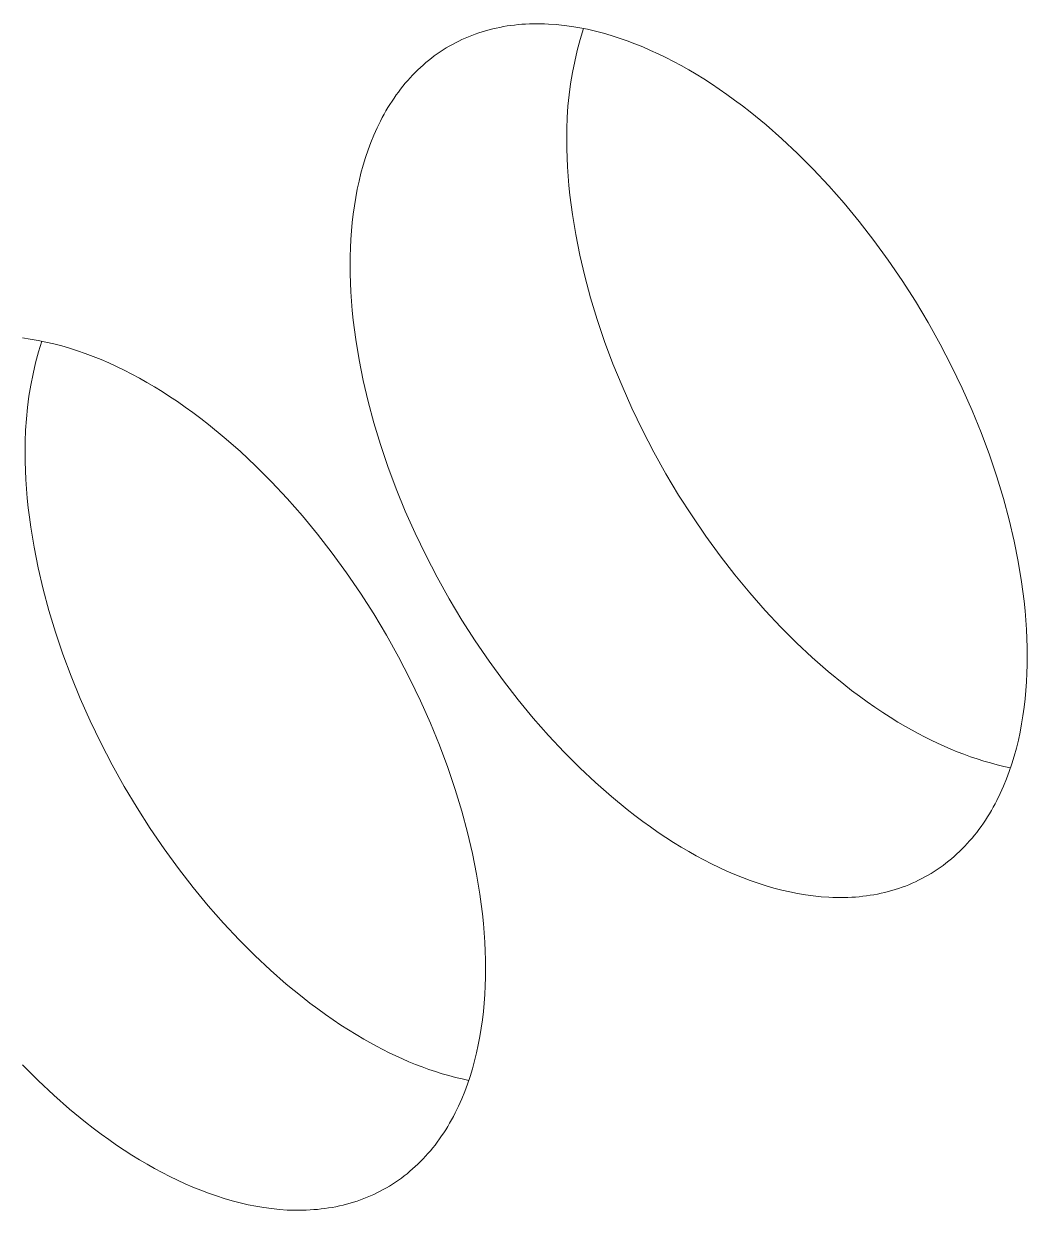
# Model space of a CAD drawing. Header units: millimetres. Extents: x 8434 to 10928, y 788 to 2545.
# Drawn here: x 10724.14 to 10735.26, y 2479.5 to 2492.66 of the extents above; entities that cross this region are included whole.
import ezdxf

# ---------------------------------------------------------------- set-up
doc = ezdxf.new("R2010")
doc.units = ezdxf.units.MM
doc.layers.add('ZANO_R', color=7, linetype='Continuous', lineweight=0)

msp = doc.modelspace()

# ---------------------------------------------------------------- linework, layer by layer
at = {"layer": 'ZANO_R'}
for p, q in [((10729.217, 2492.567), (10729.256, 2492.578)), ((10729.256, 2492.578), (10729.294, 2492.589)), ((10729.294, 2492.589), (10729.334, 2492.599)), ((10729.334, 2492.599), (10729.373, 2492.608)), ((10729.373, 2492.608), (10729.413, 2492.616)), ((10729.413, 2492.616), (10729.453, 2492.624)), ((10729.453, 2492.624), (10729.493, 2492.631)), ((10729.493, 2492.631), (10729.534, 2492.637)), ((10729.534, 2492.637), (10729.575, 2492.642)), ((10729.575, 2492.642), (10729.616, 2492.646)), ((10729.616, 2492.646), (10729.658, 2492.65)), ((10729.658, 2492.65), (10729.699, 2492.652)), ((10729.699, 2492.652), (10729.741, 2492.654)), ((10729.741, 2492.654), (10729.783, 2492.656)), ((10729.783, 2492.656), (10729.825, 2492.656)), ((10729.825, 2492.656), (10729.868, 2492.656)), ((10729.868, 2492.656), (10729.91, 2492.655)), ((10729.91, 2492.655), (10729.953, 2492.653)), ((10729.953, 2492.653), (10730.039, 2492.647)), ((10730.039, 2492.647), (10730.125, 2492.638)), ((10730.125, 2492.638), (10730.212, 2492.626)), ((10730.212, 2492.626), (10730.299, 2492.611)), ((10730.299, 2492.611), (10730.387, 2492.594)), ((10730.341, 2492.603), (10730.305, 2492.483)), ((10730.387, 2492.594), (10730.474, 2492.574)), ((10730.474, 2492.574), (10730.562, 2492.551)), ((10728.887, 2492.427), (10728.922, 2492.446)), ((10728.922, 2492.446), (10728.958, 2492.463)), ((10728.958, 2492.463), (10728.994, 2492.481)), ((10728.994, 2492.481), (10729.03, 2492.497)), ((10729.03, 2492.497), (10729.067, 2492.512)), ((10729.067, 2492.512), (10729.104, 2492.527)), ((10729.104, 2492.527), (10729.141, 2492.541)), ((10729.141, 2492.541), (10729.179, 2492.554)), ((10729.179, 2492.554), (10729.217, 2492.567)), ((10730.305, 2492.483), (10730.272, 2492.361)), ((10730.562, 2492.551), (10730.649, 2492.525)), ((10730.649, 2492.525), (10730.737, 2492.497)), ((10730.737, 2492.497), (10730.824, 2492.467)), ((10730.824, 2492.467), (10730.911, 2492.434)), ((10728.687, 2492.299), (10728.719, 2492.322)), ((10728.719, 2492.322), (10728.752, 2492.345)), ((10728.752, 2492.345), (10728.785, 2492.366)), ((10728.785, 2492.366), (10728.819, 2492.387)), ((10728.819, 2492.387), (10728.853, 2492.407)), ((10728.853, 2492.407), (10728.887, 2492.427)), ((10730.272, 2492.361), (10730.244, 2492.239)), ((10730.911, 2492.434), (10730.998, 2492.399)), ((10730.998, 2492.399), (10731.084, 2492.361)), ((10731.084, 2492.361), (10731.17, 2492.322)), ((10731.17, 2492.322), (10731.255, 2492.28)), ((10728.533, 2492.172), (10728.563, 2492.198)), ((10728.563, 2492.198), (10728.593, 2492.225)), ((10728.593, 2492.225), (10728.624, 2492.25)), ((10728.624, 2492.25), (10728.655, 2492.275)), ((10728.655, 2492.275), (10728.687, 2492.299)), ((10730.244, 2492.239), (10730.219, 2492.116)), ((10731.255, 2492.28), (10731.34, 2492.237)), ((10731.34, 2492.237), (10731.424, 2492.192)), ((10731.424, 2492.192), (10731.507, 2492.145)), ((10728.392, 2492.027), (10728.419, 2492.057)), ((10728.419, 2492.057), (10728.447, 2492.087)), ((10728.447, 2492.087), (10728.475, 2492.116)), ((10728.475, 2492.116), (10728.504, 2492.144)), ((10728.504, 2492.144), (10728.533, 2492.172)), ((10730.219, 2492.116), (10730.198, 2491.991)), ((10731.507, 2492.145), (10731.59, 2492.095)), ((10731.59, 2492.095), (10731.674, 2492.044)), ((10728.289, 2491.899), (10728.314, 2491.932)), ((10728.314, 2491.932), (10728.339, 2491.964)), ((10728.339, 2491.964), (10728.365, 2491.996)), ((10728.365, 2491.996), (10728.392, 2492.027)), ((10730.198, 2491.991), (10730.182, 2491.867)), ((10731.674, 2492.044), (10731.759, 2491.989)), ((10731.759, 2491.989), (10731.844, 2491.932)), ((10731.844, 2491.932), (10731.93, 2491.873)), ((10728.195, 2491.762), (10728.218, 2491.797)), ((10728.218, 2491.797), (10728.241, 2491.832)), ((10728.241, 2491.832), (10728.265, 2491.866)), ((10728.265, 2491.866), (10728.289, 2491.899)), ((10730.182, 2491.867), (10730.169, 2491.742)), ((10731.93, 2491.873), (10732.016, 2491.81)), ((10732.016, 2491.81), (10732.103, 2491.745)), ((10728.11, 2491.615), (10728.13, 2491.653)), ((10728.13, 2491.653), (10728.151, 2491.69)), ((10728.151, 2491.69), (10728.173, 2491.726)), ((10728.173, 2491.726), (10728.195, 2491.762)), ((10730.169, 2491.742), (10730.161, 2491.616)), ((10732.103, 2491.745), (10732.19, 2491.678)), ((10732.19, 2491.678), (10732.365, 2491.535)), ((10728.053, 2491.5), (10728.09, 2491.577)), ((10728.09, 2491.577), (10728.11, 2491.615)), ((10730.161, 2491.616), (10730.156, 2491.49)), ((10732.365, 2491.535), (10732.54, 2491.381)), ((10727.984, 2491.34), (10728.017, 2491.421)), ((10728.017, 2491.421), (10728.053, 2491.5)), ((10730.156, 2491.49), (10730.156, 2491.365)), ((10727.925, 2491.172), (10727.953, 2491.257)), ((10727.953, 2491.257), (10727.984, 2491.34)), ((10730.156, 2491.365), (10730.157, 2491.268)), ((10730.157, 2491.268), (10730.16, 2491.169)), ((10732.54, 2491.381), (10732.715, 2491.217)), ((10727.898, 2491.086), (10727.925, 2491.172)), ((10730.16, 2491.169), (10730.164, 2491.069)), ((10732.715, 2491.217), (10732.889, 2491.042)), ((10727.853, 2490.911), (10727.874, 2490.999)), ((10727.874, 2490.999), (10727.898, 2491.086)), ((10730.164, 2491.069), (10730.171, 2490.966)), ((10732.889, 2491.042), (10733.061, 2490.858)), ((10727.833, 2490.821), (10727.853, 2490.911)), ((10730.171, 2490.966), (10730.18, 2490.862)), ((10730.18, 2490.862), (10730.191, 2490.756)), ((10727.801, 2490.638), (10727.816, 2490.73)), ((10727.816, 2490.73), (10727.833, 2490.821)), ((10730.191, 2490.756), (10730.204, 2490.649)), ((10733.061, 2490.858), (10733.231, 2490.665)), ((10727.788, 2490.546), (10727.801, 2490.638)), ((10730.204, 2490.649), (10730.219, 2490.54)), ((10733.231, 2490.665), (10733.398, 2490.463)), ((10727.777, 2490.452), (10727.788, 2490.546)), ((10730.219, 2490.54), (10730.255, 2490.317)), ((10727.762, 2490.264), (10727.769, 2490.358)), ((10727.769, 2490.358), (10727.777, 2490.452)), ((10733.398, 2490.463), (10733.561, 2490.252)), ((10727.757, 2490.169), (10727.762, 2490.264)), ((10730.255, 2490.317), (10730.301, 2490.088)), ((10733.561, 2490.252), (10733.72, 2490.034)), ((10727.754, 2490.073), (10727.757, 2490.169)), ((10727.754, 2489.977), (10727.754, 2490.073)), ((10730.301, 2490.088), (10730.356, 2489.855)), ((10727.754, 2489.881), (10727.754, 2489.977)), ((10733.72, 2490.034), (10733.873, 2489.809)), ((10727.757, 2489.782), (10727.754, 2489.881)), ((10730.356, 2489.855), (10730.419, 2489.617)), ((10733.873, 2489.809), (10734.02, 2489.578)), ((10727.762, 2489.682), (10727.757, 2489.782)), ((10727.769, 2489.579), (10727.762, 2489.682)), ((10727.777, 2489.475), (10727.769, 2489.579)), ((10730.419, 2489.617), (10730.493, 2489.376)), ((10734.02, 2489.578), (10734.161, 2489.343)), ((10727.788, 2489.369), (10727.777, 2489.475)), ((10727.801, 2489.262), (10727.788, 2489.369)), ((10730.493, 2489.376), (10730.575, 2489.132)), ((10734.161, 2489.343), (10734.295, 2489.103)), ((10724.12, 2489.171), (10724.207, 2489.159)), ((10724.207, 2489.159), (10724.294, 2489.144)), ((10727.816, 2489.153), (10727.801, 2489.262)), ((10727.853, 2488.93), (10727.816, 2489.153)), ((10724.294, 2489.144), (10724.381, 2489.126)), ((10724.336, 2489.136), (10724.299, 2489.016)), ((10724.381, 2489.126), (10724.469, 2489.106)), ((10724.469, 2489.106), (10724.556, 2489.083)), ((10724.556, 2489.083), (10724.644, 2489.058)), ((10724.644, 2489.058), (10724.731, 2489.03)), ((10724.731, 2489.03), (10724.818, 2488.999)), ((10730.575, 2489.132), (10730.667, 2488.886)), ((10734.295, 2489.103), (10734.421, 2488.86)), ((10724.267, 2488.894), (10724.238, 2488.772)), ((10724.299, 2489.016), (10724.267, 2488.894)), ((10724.818, 2488.999), (10724.905, 2488.966)), ((10724.905, 2488.966), (10724.992, 2488.931)), ((10724.992, 2488.931), (10725.078, 2488.894)), ((10725.078, 2488.894), (10725.164, 2488.854)), ((10727.898, 2488.701), (10727.853, 2488.93)), ((10724.238, 2488.772), (10724.213, 2488.648)), ((10725.164, 2488.854), (10725.249, 2488.813)), ((10725.249, 2488.813), (10725.334, 2488.77)), ((10725.334, 2488.77), (10725.418, 2488.724)), ((10730.667, 2488.886), (10730.768, 2488.64)), ((10734.421, 2488.86), (10734.539, 2488.614)), ((10724.213, 2488.648), (10724.193, 2488.524)), ((10725.418, 2488.724), (10725.501, 2488.677)), ((10725.501, 2488.677), (10725.585, 2488.628)), ((10725.585, 2488.628), (10725.669, 2488.576)), ((10727.953, 2488.468), (10727.898, 2488.701)), ((10730.768, 2488.64), (10730.877, 2488.393)), ((10724.193, 2488.524), (10724.176, 2488.399)), ((10725.669, 2488.576), (10725.753, 2488.522)), ((10725.753, 2488.522), (10725.839, 2488.465)), ((10734.539, 2488.614), (10734.649, 2488.368)), ((10724.176, 2488.399), (10724.164, 2488.274)), ((10725.839, 2488.465), (10725.925, 2488.405)), ((10725.925, 2488.405), (10726.011, 2488.343)), ((10728.017, 2488.23), (10727.953, 2488.468)), ((10730.877, 2488.393), (10730.995, 2488.148)), ((10734.649, 2488.368), (10734.75, 2488.122)), ((10724.164, 2488.274), (10724.155, 2488.149)), ((10726.011, 2488.343), (10726.097, 2488.278)), ((10726.097, 2488.278), (10726.184, 2488.211)), ((10728.09, 2487.989), (10728.017, 2488.23)), ((10724.155, 2488.149), (10724.151, 2488.023)), ((10726.184, 2488.211), (10726.359, 2488.067)), ((10730.995, 2488.148), (10731.122, 2487.905)), ((10734.75, 2488.122), (10734.841, 2487.876)), ((10724.151, 2488.023), (10724.15, 2487.897)), ((10726.359, 2488.067), (10726.534, 2487.914)), ((10728.173, 2487.745), (10728.09, 2487.989)), ((10724.15, 2487.897), (10724.151, 2487.801)), ((10726.534, 2487.914), (10726.709, 2487.749)), ((10731.122, 2487.905), (10731.255, 2487.665)), ((10734.841, 2487.876), (10734.924, 2487.632)), ((10724.151, 2487.801), (10724.154, 2487.702)), ((10726.709, 2487.749), (10726.883, 2487.575)), ((10728.265, 2487.499), (10728.173, 2487.745)), ((10724.154, 2487.702), (10724.159, 2487.601)), ((10724.159, 2487.601), (10724.166, 2487.499)), ((10726.883, 2487.575), (10727.056, 2487.391)), ((10731.255, 2487.665), (10731.396, 2487.429)), ((10734.924, 2487.632), (10734.997, 2487.391)), ((10724.166, 2487.499), (10724.174, 2487.395)), ((10728.365, 2487.252), (10728.265, 2487.499)), ((10724.174, 2487.395), (10724.185, 2487.289)), ((10727.056, 2487.391), (10727.226, 2487.198)), ((10731.396, 2487.429), (10731.544, 2487.198)), ((10734.997, 2487.391), (10735.061, 2487.153)), ((10724.185, 2487.289), (10724.198, 2487.182)), ((10724.198, 2487.182), (10724.213, 2487.072)), ((10727.226, 2487.198), (10727.392, 2486.995)), ((10728.475, 2487.006), (10728.365, 2487.252)), ((10731.544, 2487.198), (10731.697, 2486.974)), ((10724.213, 2487.072), (10724.25, 2486.85)), ((10735.061, 2487.153), (10735.116, 2486.919)), ((10727.392, 2486.995), (10727.556, 2486.785)), ((10728.593, 2486.761), (10728.475, 2487.006)), ((10731.697, 2486.974), (10731.856, 2486.756)), ((10735.116, 2486.919), (10735.161, 2486.691)), ((10724.25, 2486.85), (10724.295, 2486.621)), ((10727.556, 2486.785), (10727.714, 2486.567)), ((10728.719, 2486.518), (10728.593, 2486.761)), ((10731.856, 2486.756), (10732.019, 2486.545)), ((10735.161, 2486.691), (10735.198, 2486.468)), ((10724.295, 2486.621), (10724.35, 2486.387)), ((10727.714, 2486.567), (10727.867, 2486.342)), ((10728.853, 2486.278), (10728.719, 2486.518)), ((10732.019, 2486.545), (10732.186, 2486.343)), ((10724.35, 2486.387), (10724.414, 2486.15)), ((10735.198, 2486.468), (10735.213, 2486.359)), ((10727.867, 2486.342), (10728.015, 2486.111)), ((10728.994, 2486.042), (10728.853, 2486.278)), ((10732.186, 2486.343), (10732.356, 2486.149)), ((10735.213, 2486.359), (10735.226, 2486.251)), ((10724.414, 2486.15), (10724.487, 2485.908)), ((10732.356, 2486.149), (10732.528, 2485.965)), ((10735.226, 2486.251), (10735.237, 2486.145)), ((10735.237, 2486.145), (10735.246, 2486.041)), ((10728.015, 2486.111), (10728.156, 2485.875)), ((10729.141, 2485.811), (10728.994, 2486.042)), ((10735.246, 2486.041), (10735.252, 2485.939)), ((10724.487, 2485.908), (10724.57, 2485.664)), ((10728.156, 2485.875), (10728.29, 2485.635)), ((10732.528, 2485.965), (10732.702, 2485.791)), ((10735.252, 2485.939), (10735.257, 2485.839)), ((10729.295, 2485.587), (10729.141, 2485.811)), ((10732.702, 2485.791), (10732.877, 2485.627)), ((10735.257, 2485.839), (10735.26, 2485.74)), ((10735.26, 2485.74), (10735.261, 2485.643)), ((10724.57, 2485.664), (10724.661, 2485.419)), ((10728.29, 2485.635), (10728.416, 2485.392)), ((10732.877, 2485.627), (10733.052, 2485.473)), ((10735.261, 2485.643), (10735.26, 2485.547)), ((10729.453, 2485.368), (10729.295, 2485.587)), ((10733.052, 2485.473), (10733.227, 2485.33)), ((10735.26, 2485.547), (10735.257, 2485.452)), ((10724.661, 2485.419), (10724.762, 2485.172)), ((10728.416, 2485.392), (10728.534, 2485.147)), ((10729.616, 2485.158), (10729.453, 2485.368)), ((10735.252, 2485.357), (10735.246, 2485.262)), ((10735.257, 2485.452), (10735.252, 2485.357)), ((10733.227, 2485.33), (10733.314, 2485.262)), ((10733.314, 2485.262), (10733.4, 2485.197)), ((10735.246, 2485.262), (10735.237, 2485.168)), ((10724.762, 2485.172), (10724.872, 2484.926)), ((10728.534, 2485.147), (10728.643, 2484.901)), ((10729.783, 2484.956), (10729.616, 2485.158)), ((10733.4, 2485.197), (10733.487, 2485.135)), ((10733.487, 2485.135), (10733.572, 2485.075)), ((10733.572, 2485.075), (10733.658, 2485.018)), ((10735.226, 2485.075), (10735.213, 2484.982)), ((10735.237, 2485.168), (10735.226, 2485.075)), ((10729.953, 2484.762), (10729.783, 2484.956)), ((10733.658, 2485.018), (10733.742, 2484.964)), ((10733.742, 2484.964), (10733.826, 2484.912)), ((10735.213, 2484.982), (10735.198, 2484.891)), ((10724.872, 2484.926), (10724.99, 2484.681)), ((10728.643, 2484.901), (10728.744, 2484.654)), ((10733.826, 2484.912), (10733.91, 2484.863)), ((10733.91, 2484.863), (10734.051, 2484.785)), ((10735.198, 2484.891), (10735.181, 2484.8)), ((10724.99, 2484.681), (10725.116, 2484.438)), ((10730.126, 2484.578), (10729.953, 2484.762)), ((10734.051, 2484.785), (10734.122, 2484.747)), ((10734.122, 2484.747), (10734.194, 2484.711)), ((10734.194, 2484.711), (10734.266, 2484.677)), ((10734.266, 2484.677), (10734.339, 2484.644)), ((10735.162, 2484.71), (10735.14, 2484.622)), ((10735.181, 2484.8), (10735.162, 2484.71)), ((10728.744, 2484.654), (10728.836, 2484.409)), ((10730.3, 2484.404), (10730.126, 2484.578)), ((10734.339, 2484.644), (10734.412, 2484.612)), ((10734.412, 2484.612), (10734.485, 2484.582)), ((10734.485, 2484.582), (10734.558, 2484.554)), ((10734.558, 2484.554), (10734.632, 2484.527)), ((10735.14, 2484.622), (10735.116, 2484.534)), ((10725.116, 2484.438), (10725.25, 2484.198)), ((10734.632, 2484.527), (10734.706, 2484.502)), ((10734.706, 2484.502), (10734.78, 2484.479)), ((10734.78, 2484.479), (10734.853, 2484.458)), ((10734.853, 2484.458), (10734.927, 2484.438)), ((10734.927, 2484.438), (10735.001, 2484.42)), ((10735.001, 2484.42), (10735.075, 2484.404)), ((10735.09, 2484.448), (10735.061, 2484.364)), ((10735.116, 2484.534), (10735.09, 2484.448)), ((10728.836, 2484.409), (10728.918, 2484.165)), ((10730.474, 2484.24), (10730.3, 2484.404)), ((10735.03, 2484.281), (10734.997, 2484.2)), ((10735.061, 2484.364), (10735.03, 2484.281)), ((10725.25, 2484.198), (10725.391, 2483.962)), ((10728.918, 2484.165), (10728.992, 2483.923)), ((10730.65, 2484.086), (10730.474, 2484.24)), ((10734.997, 2484.2), (10734.962, 2484.121)), ((10730.824, 2483.943), (10730.65, 2484.086)), ((10734.924, 2484.043), (10734.904, 2484.005)), ((10734.962, 2484.121), (10734.924, 2484.043)), ((10725.391, 2483.962), (10725.538, 2483.731)), ((10728.992, 2483.923), (10729.056, 2483.686)), ((10730.911, 2483.875), (10730.824, 2483.943)), ((10734.842, 2483.895), (10734.819, 2483.859)), ((10734.863, 2483.931), (10734.842, 2483.895)), ((10734.884, 2483.968), (10734.863, 2483.931)), ((10734.904, 2484.005), (10734.884, 2483.968)), ((10730.998, 2483.81), (10730.911, 2483.875)), ((10731.084, 2483.748), (10730.998, 2483.81)), ((10734.75, 2483.755), (10734.725, 2483.721)), ((10734.774, 2483.789), (10734.75, 2483.755)), ((10734.797, 2483.824), (10734.774, 2483.789)), ((10734.819, 2483.859), (10734.797, 2483.824)), ((10725.538, 2483.731), (10725.691, 2483.506)), ((10729.056, 2483.686), (10729.11, 2483.452)), ((10731.17, 2483.688), (10731.084, 2483.748)), ((10731.255, 2483.631), (10731.17, 2483.688)), ((10731.34, 2483.577), (10731.255, 2483.631)), ((10734.649, 2483.625), (10734.622, 2483.594)), ((10734.675, 2483.656), (10734.649, 2483.625)), ((10734.701, 2483.688), (10734.675, 2483.656)), ((10734.725, 2483.721), (10734.701, 2483.688)), ((10725.691, 2483.506), (10725.85, 2483.288)), ((10731.424, 2483.525), (10731.34, 2483.577)), ((10731.507, 2483.476), (10731.424, 2483.525)), ((10734.539, 2483.505), (10734.511, 2483.477)), ((10734.568, 2483.534), (10734.539, 2483.505)), ((10734.595, 2483.563), (10734.568, 2483.534)), ((10734.622, 2483.594), (10734.595, 2483.563)), ((10729.11, 2483.452), (10729.156, 2483.224)), ((10731.591, 2483.429), (10731.507, 2483.476)), ((10731.675, 2483.384), (10731.591, 2483.429)), ((10731.759, 2483.34), (10731.675, 2483.384)), ((10734.391, 2483.371), (10734.359, 2483.346)), ((10734.421, 2483.396), (10734.391, 2483.371)), ((10734.452, 2483.422), (10734.421, 2483.396)), ((10734.481, 2483.449), (10734.452, 2483.422)), ((10734.511, 2483.477), (10734.481, 2483.449)), ((10725.85, 2483.288), (10726.013, 2483.078)), ((10731.845, 2483.299), (10731.759, 2483.34)), ((10731.93, 2483.259), (10731.845, 2483.299)), ((10732.017, 2483.222), (10731.93, 2483.259)), ((10734.196, 2483.233), (10734.162, 2483.213)), ((10734.229, 2483.254), (10734.196, 2483.233)), ((10734.263, 2483.276), (10734.229, 2483.254)), ((10734.295, 2483.299), (10734.263, 2483.276)), ((10734.328, 2483.322), (10734.295, 2483.299)), ((10734.359, 2483.346), (10734.328, 2483.322)), ((10729.156, 2483.224), (10729.193, 2483.001)), ((10732.103, 2483.187), (10732.017, 2483.222)), ((10732.19, 2483.154), (10732.103, 2483.187)), ((10732.278, 2483.124), (10732.19, 2483.154)), ((10732.365, 2483.096), (10732.278, 2483.124)), ((10733.948, 2483.108), (10733.911, 2483.093)), ((10733.984, 2483.124), (10733.948, 2483.108)), ((10734.021, 2483.14), (10733.984, 2483.124)), ((10734.056, 2483.157), (10734.021, 2483.14)), ((10734.092, 2483.175), (10734.056, 2483.157)), ((10734.127, 2483.194), (10734.092, 2483.175)), ((10734.162, 2483.213), (10734.127, 2483.194)), ((10726.013, 2483.078), (10726.18, 2482.875)), ((10729.193, 2483.001), (10729.208, 2482.892)), ((10732.453, 2483.07), (10732.365, 2483.096)), ((10732.54, 2483.047), (10732.453, 2483.07)), ((10732.628, 2483.027), (10732.54, 2483.047)), ((10732.715, 2483.009), (10732.628, 2483.027)), ((10732.802, 2482.995), (10732.715, 2483.009)), ((10732.889, 2482.983), (10732.802, 2482.995)), ((10732.975, 2482.974), (10732.889, 2482.983)), ((10733.061, 2482.968), (10732.975, 2482.974)), ((10733.104, 2482.966), (10733.061, 2482.968)), ((10733.147, 2482.965), (10733.104, 2482.966)), ((10733.231, 2482.965), (10733.189, 2482.964)), ((10733.273, 2482.966), (10733.231, 2482.965)), ((10733.315, 2482.968), (10733.273, 2482.966)), ((10733.357, 2482.971), (10733.315, 2482.968)), ((10733.398, 2482.974), (10733.357, 2482.971)), ((10733.439, 2482.979), (10733.398, 2482.974)), ((10733.48, 2482.984), (10733.439, 2482.979)), ((10733.521, 2482.99), (10733.48, 2482.984)), ((10733.561, 2482.997), (10733.521, 2482.99)), ((10733.601, 2483.004), (10733.561, 2482.997)), ((10733.641, 2483.013), (10733.601, 2483.004)), ((10733.681, 2483.022), (10733.641, 2483.013)), ((10733.72, 2483.032), (10733.681, 2483.022)), ((10733.759, 2483.042), (10733.72, 2483.032)), ((10733.797, 2483.054), (10733.759, 2483.042)), ((10733.835, 2483.066), (10733.797, 2483.054)), ((10733.873, 2483.079), (10733.835, 2483.066)), ((10733.911, 2483.093), (10733.873, 2483.079)), ((10726.18, 2482.875), (10726.35, 2482.682)), ((10729.208, 2482.892), (10729.221, 2482.784)), ((10733.189, 2482.964), (10733.147, 2482.965)), ((10729.221, 2482.784), (10729.231, 2482.678)), ((10726.35, 2482.682), (10726.522, 2482.498)), ((10729.231, 2482.678), (10729.24, 2482.574)), ((10729.24, 2482.574), (10729.247, 2482.472)), ((10726.522, 2482.498), (10726.696, 2482.324)), ((10729.247, 2482.472), (10729.252, 2482.371)), ((10726.696, 2482.324), (10726.871, 2482.159)), ((10729.252, 2482.371), (10729.254, 2482.273)), ((10729.254, 2482.273), (10729.255, 2482.176)), ((10729.255, 2482.176), (10729.254, 2482.08)), ((10726.871, 2482.159), (10727.046, 2482.006)), ((10729.254, 2482.08), (10729.252, 2481.985)), ((10727.046, 2482.006), (10727.221, 2481.863)), ((10729.252, 2481.985), (10729.247, 2481.89)), ((10727.221, 2481.863), (10727.308, 2481.795)), ((10727.308, 2481.795), (10727.395, 2481.73)), ((10729.24, 2481.795), (10729.231, 2481.701)), ((10729.247, 2481.89), (10729.24, 2481.795)), ((10727.395, 2481.73), (10727.481, 2481.668)), ((10727.481, 2481.668), (10727.567, 2481.608)), ((10729.231, 2481.701), (10729.221, 2481.608)), ((10727.567, 2481.608), (10727.652, 2481.551)), ((10727.652, 2481.551), (10727.737, 2481.497)), ((10729.221, 2481.608), (10729.208, 2481.515)), ((10727.737, 2481.497), (10727.821, 2481.445)), ((10727.821, 2481.445), (10727.904, 2481.396)), ((10727.904, 2481.396), (10728.045, 2481.317)), ((10729.193, 2481.423), (10729.175, 2481.333)), ((10729.208, 2481.515), (10729.193, 2481.423)), ((10728.045, 2481.317), (10728.117, 2481.28)), ((10728.117, 2481.28), (10728.188, 2481.244)), ((10729.175, 2481.333), (10729.156, 2481.243)), ((10728.188, 2481.244), (10728.261, 2481.21)), ((10728.261, 2481.21), (10728.333, 2481.177)), ((10728.333, 2481.177), (10728.406, 2481.145)), ((10728.406, 2481.145), (10728.479, 2481.115)), ((10729.134, 2481.154), (10729.11, 2481.067)), ((10729.156, 2481.243), (10729.134, 2481.154)), ((10724.294, 2480.937), (10724.12, 2481.111)), ((10728.479, 2481.115), (10728.553, 2481.087)), ((10728.553, 2481.087), (10728.626, 2481.06)), ((10728.626, 2481.06), (10728.7, 2481.035)), ((10728.7, 2481.035), (10728.774, 2481.012)), ((10728.774, 2481.012), (10728.848, 2480.99)), ((10729.11, 2481.067), (10729.084, 2480.981)), ((10724.469, 2480.772), (10724.294, 2480.937)), ((10728.848, 2480.99), (10728.922, 2480.971)), ((10728.922, 2480.971), (10728.996, 2480.953)), ((10728.996, 2480.953), (10729.07, 2480.937)), ((10729.056, 2480.897), (10729.025, 2480.814)), ((10729.084, 2480.981), (10729.056, 2480.897)), ((10724.644, 2480.619), (10724.469, 2480.772)), ((10728.992, 2480.733), (10728.956, 2480.653)), ((10729.025, 2480.814), (10728.992, 2480.733)), ((10724.819, 2480.475), (10724.644, 2480.619)), ((10728.956, 2480.653), (10728.919, 2480.576)), ((10724.906, 2480.408), (10724.819, 2480.475)), ((10728.878, 2480.501), (10728.857, 2480.464)), ((10728.899, 2480.538), (10728.878, 2480.501)), ((10728.919, 2480.576), (10728.899, 2480.538)), ((10724.992, 2480.343), (10724.906, 2480.408)), ((10725.079, 2480.281), (10724.992, 2480.343)), ((10728.791, 2480.356), (10728.768, 2480.322)), ((10728.814, 2480.391), (10728.791, 2480.356)), ((10728.836, 2480.427), (10728.814, 2480.391)), ((10728.857, 2480.464), (10728.836, 2480.427)), ((10725.164, 2480.221), (10725.079, 2480.281)), ((10725.25, 2480.164), (10725.164, 2480.221)), ((10728.695, 2480.221), (10728.67, 2480.189)), ((10728.72, 2480.254), (10728.695, 2480.221)), ((10728.744, 2480.288), (10728.72, 2480.254)), ((10728.768, 2480.322), (10728.744, 2480.288)), ((10725.334, 2480.11), (10725.25, 2480.164)), ((10725.418, 2480.058), (10725.334, 2480.11)), ((10728.59, 2480.096), (10728.562, 2480.066)), ((10728.617, 2480.126), (10728.59, 2480.096)), ((10728.643, 2480.157), (10728.617, 2480.126)), ((10728.67, 2480.189), (10728.643, 2480.157)), ((10725.502, 2480.009), (10725.418, 2480.058)), ((10725.585, 2479.962), (10725.502, 2480.009)), ((10725.669, 2479.916), (10725.585, 2479.962)), ((10728.446, 2479.955), (10728.416, 2479.929)), ((10728.476, 2479.982), (10728.446, 2479.955)), ((10728.505, 2480.009), (10728.476, 2479.982)), ((10728.534, 2480.038), (10728.505, 2480.009)), ((10728.562, 2480.066), (10728.534, 2480.038)), ((10725.754, 2479.873), (10725.669, 2479.916)), ((10725.839, 2479.832), (10725.754, 2479.873)), ((10725.925, 2479.792), (10725.839, 2479.832)), ((10728.257, 2479.809), (10728.224, 2479.787)), ((10728.29, 2479.831), (10728.257, 2479.809)), ((10728.322, 2479.855), (10728.29, 2479.831)), ((10728.354, 2479.878), (10728.322, 2479.855)), ((10728.385, 2479.903), (10728.354, 2479.878)), ((10728.416, 2479.929), (10728.385, 2479.903)), ((10726.011, 2479.755), (10725.925, 2479.792)), ((10726.098, 2479.72), (10726.011, 2479.755)), ((10726.185, 2479.687), (10726.098, 2479.72)), ((10726.272, 2479.656), (10726.185, 2479.687)), ((10728.051, 2479.69), (10728.015, 2479.673)), ((10728.086, 2479.708), (10728.051, 2479.69)), ((10728.121, 2479.726), (10728.086, 2479.708)), ((10728.156, 2479.746), (10728.121, 2479.726)), ((10728.19, 2479.766), (10728.156, 2479.746)), ((10728.224, 2479.787), (10728.19, 2479.766)), ((10726.359, 2479.628), (10726.272, 2479.656)), ((10726.447, 2479.603), (10726.359, 2479.628)), ((10726.535, 2479.58), (10726.447, 2479.603)), ((10726.622, 2479.559), (10726.535, 2479.58)), ((10726.709, 2479.542), (10726.622, 2479.559)), ((10727.636, 2479.545), (10727.596, 2479.537)), ((10727.675, 2479.554), (10727.636, 2479.545)), ((10727.714, 2479.564), (10727.675, 2479.554)), ((10727.753, 2479.575), (10727.714, 2479.564)), ((10727.792, 2479.587), (10727.753, 2479.575)), ((10727.83, 2479.599), (10727.792, 2479.587)), ((10727.868, 2479.612), (10727.83, 2479.599)), ((10727.905, 2479.626), (10727.868, 2479.612)), ((10727.942, 2479.641), (10727.905, 2479.626)), ((10727.979, 2479.656), (10727.942, 2479.641)), ((10728.015, 2479.673), (10727.979, 2479.656)), ((10726.797, 2479.527), (10726.709, 2479.542)), ((10726.883, 2479.515), (10726.797, 2479.527)), ((10726.97, 2479.506), (10726.883, 2479.515)), ((10727.056, 2479.5), (10726.97, 2479.506)), ((10727.099, 2479.499), (10727.056, 2479.5)), ((10727.141, 2479.497), (10727.099, 2479.499)), ((10727.184, 2479.497), (10727.141, 2479.497)), ((10727.226, 2479.498), (10727.184, 2479.497)), ((10727.268, 2479.499), (10727.226, 2479.498)), ((10727.31, 2479.501), (10727.268, 2479.499)), ((10727.351, 2479.504), (10727.31, 2479.501)), ((10727.393, 2479.507), (10727.351, 2479.504)), ((10727.434, 2479.512), (10727.393, 2479.507)), ((10727.475, 2479.517), (10727.434, 2479.512)), ((10727.515, 2479.523), (10727.475, 2479.517)), ((10727.556, 2479.529), (10727.515, 2479.523)), ((10727.596, 2479.537), (10727.556, 2479.529))]:
    msp.add_line(p, q, dxfattribs=at)

doc.saveas('drawing.dxf')
